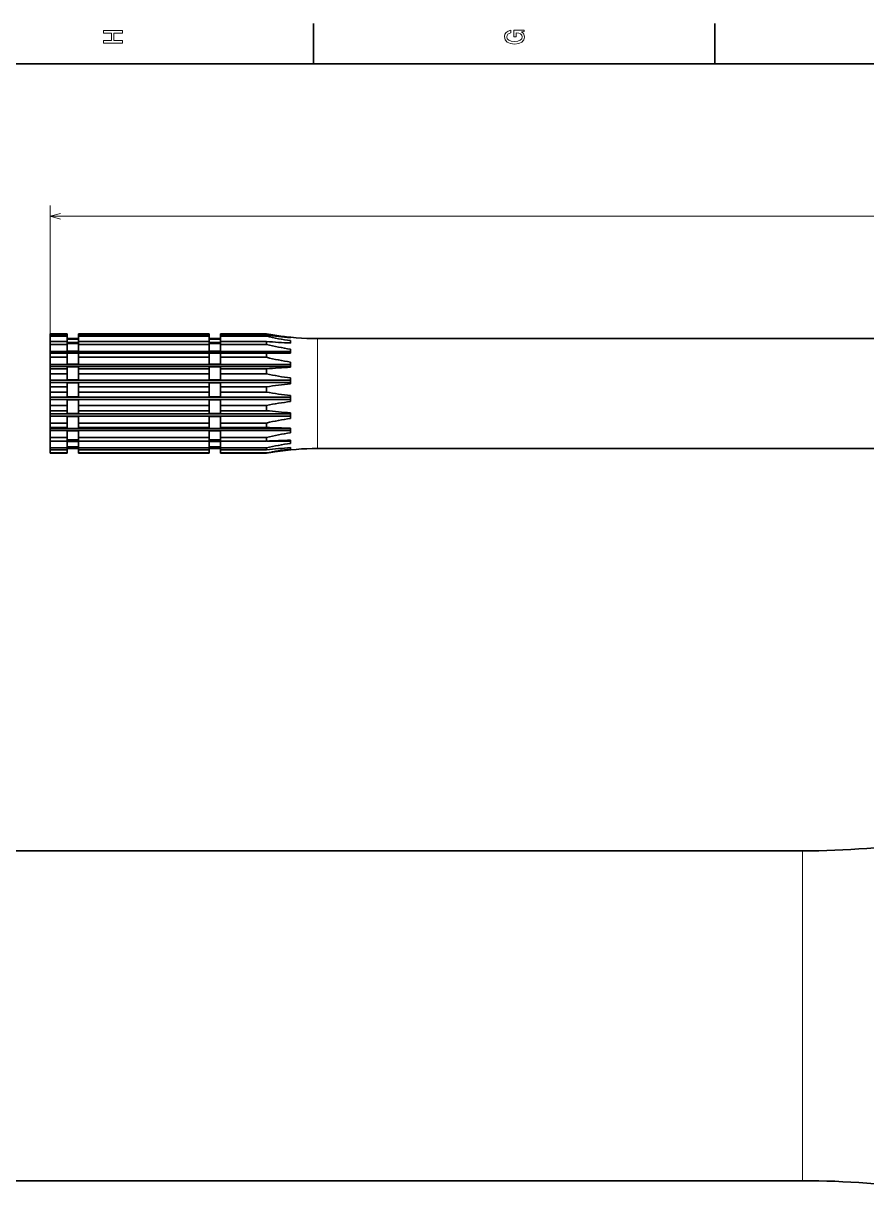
# Model space of a CAD drawing. Extents: x -898 to 594, y 0 to 420.
# Drawn here: x 20.8 to 176.7, y 201.7 to 417.5 of the extents above; entities that cross this region are included whole.
import ezdxf

# ---------------------------------------------------------------- set-up
doc = ezdxf.new("R2010")
doc.units = 0

msp = doc.modelspace()

# ---------------------------------------------------------------- linework, layer by layer
at = {"color": 7, "lineweight": 35, "ltscale": 0.1875}
for p, q in [((74.400002, 410), (74.400002, 417.5)), ((148.600006, 410), (148.600006, 417.5))]:
    msp.add_line(p, q, dxfattribs=at)
at = {"color": 7, "lineweight": 35}
for p, q in [((584, 410), (10, 410)), ((55.128174, 360.124023), (30.998169, 360.124023)), ((30.998169, 359.903381), (55.128174, 359.903381)), ((55.128174, 359.663818), (30.998169, 359.663818)), ((30.998169, 358.689941), (55.128174, 358.689941)), ((55.128174, 358.167389), (30.998169, 358.167389)), ((75.177307, 359.238098), (380.103027, 359.238098)), ((70.160156, 356.833435), (25.740173, 356.833435)), ((30.998169, 356.535645), (55.128174, 356.535645)), ((70.160156, 354.456116), (25.740173, 354.456116)), ((70.160156, 354.067413), (25.740173, 354.067413)), ((55.128174, 355.78125), (30.998169, 355.78125)), ((30.998169, 353.651337), (55.128174, 353.651337)), ((55.128174, 352.738953), (30.998169, 352.738953)), ((70.160156, 351.552338), (25.740173, 351.552338)), ((70.160156, 351.110809), (25.740173, 351.110809)), ((30.998169, 350.319397), (55.128174, 350.319397)), ((70.160156, 348.406403), (25.740173, 348.406403)), ((70.160156, 347.9552), (25.740173, 347.9552)), ((55.128174, 349.338318), (30.998169, 349.338318)), ((70.160156, 345.326202), (25.740173, 345.326202)), ((30.998169, 346.865906), (55.128174, 346.865906)), ((55.128174, 345.912201), (30.998169, 345.912201)), ((70.160156, 344.909515), (25.740173, 344.909515)), ((30.998169, 343.628998), (55.128174, 343.628998)), ((70.160156, 342.613251), (25.740173, 342.613251)), ((70.160156, 342.271912), (25.740173, 342.271912)), ((55.128174, 342.79599), (30.998169, 342.79599)), ((30.998169, 340.925476), (55.128174, 340.925476)), ((55.128174, 340.294708), (30.998169, 340.294708)), ((30.998169, 339.019989), (55.128174, 339.019989)), ((75.177307, 338.918091), (380.103027, 338.918091)), ((55.128174, 338.653198), (30.998169, 338.653198)), ((30.998169, 338.09903), (55.128174, 338.09903)), ((55.128174, 338.032166), (30.998169, 338.032166)), ((-749.94696, 264.551208), (164.830109, 264.551208)), ((-749.94696, 203.591217), (164.830109, 203.591217))]:
    msp.add_line(p, q, dxfattribs=at)
at = {"color": 7, "lineweight": 13}
for p, q in [((25.740173, 347.912201), (25.740173, 383.837219)), ((25.740173, 381.837219), (429.540161, 381.837219)), ((164.830109, 226.645828), (164.830109, 264.551208)), ((164.830109, 203.591217), (164.830109, 226.645828))]:
    msp.add_line(p, q, dxfattribs=at)
at = {"color": 7, "lineweight": 35, "ltscale": 0.005516}
for p, q in [((25.740173, 359.903381), (25.740173, 360.124023)), ((28.915161, 359.903381), (28.915161, 360.124023)), ((30.998169, 359.903381), (30.998169, 360.124023)), ((55.128174, 359.903381), (55.128174, 360.124023)), ((57.211151, 359.903381), (57.211151, 360.124023))]:
    msp.add_line(p, q, dxfattribs=at)
at = {"color": 7, "lineweight": 35, "ltscale": 0.079375}
for p, q in [((28.915161, 360.124023), (25.740173, 360.124023)), ((25.740173, 359.903381), (28.915161, 359.903381)), ((28.915161, 359.663818), (25.740173, 359.663818)), ((25.740173, 358.689941), (28.915161, 358.689941)), ((28.915161, 358.167389), (25.740173, 358.167389)), ((25.740173, 356.535645), (28.915161, 356.535645)), ((28.915161, 355.78125), (25.740173, 355.78125)), ((25.740173, 353.651337), (28.915161, 353.651337)), ((28.915161, 352.738953), (25.740173, 352.738953)), ((25.740173, 350.319397), (28.915161, 350.319397)), ((28.915161, 349.338318), (25.740173, 349.338318)), ((25.740173, 346.865906), (28.915161, 346.865906)), ((28.915161, 345.912201), (25.740173, 345.912201)), ((25.740173, 343.628998), (28.915161, 343.628998)), ((28.915161, 342.79599), (25.740173, 342.79599)), ((25.740173, 340.925476), (28.915161, 340.925476)), ((28.915161, 340.294708), (25.740173, 340.294708)), ((25.740173, 339.019989), (28.915161, 339.019989)), ((28.915161, 338.653198), (25.740173, 338.653198)), ((25.740173, 338.09903), (28.915161, 338.09903)), ((28.915161, 338.032166), (25.740173, 338.032166))]:
    msp.add_line(p, q, dxfattribs=at)
at = {"color": 7, "lineweight": 35, "ltscale": 0.005989}
for p, q in [((25.740173, 359.663818), (25.740173, 359.903381)), ((28.915161, 359.663818), (28.915161, 359.903381)), ((30.998169, 359.663818), (30.998169, 359.903381)), ((55.128174, 359.663818), (55.128174, 359.903381)), ((57.211151, 359.663818), (57.211151, 359.903381)), ((65.715149, 359.663818), (65.715149, 359.903381))]:
    msp.add_line(p, q, dxfattribs=at)
at = {"color": 7, "lineweight": 35, "ltscale": 0.024347}
for p, q in [((25.740173, 358.689941), (25.740173, 359.663818)), ((28.915161, 358.689941), (28.915161, 359.663818)), ((30.998169, 358.689941), (30.998169, 359.663818)), ((55.128174, 358.689941), (55.128174, 359.663818)), ((57.211151, 358.689941), (57.211151, 359.663818))]:
    msp.add_line(p, q, dxfattribs=at)
at = {"color": 7, "lineweight": 35, "ltscale": 0.013064}
for p, q in [((25.740173, 358.167389), (25.740173, 358.689941)), ((28.915161, 358.167389), (28.915161, 358.689941)), ((30.998169, 358.167389), (30.998169, 358.689941)), ((55.128174, 358.167389), (55.128174, 358.689941)), ((57.211151, 358.167389), (57.211151, 358.689941)), ((65.715149, 358.167389), (65.715149, 358.689941))]:
    msp.add_line(p, q, dxfattribs=at)
at = {"color": 7, "lineweight": 35, "ltscale": 0.033349}
msp.add_line((25.740173, 356.833435), (25.740173, 358.167389), dxfattribs=at)
at = {"color": 7, "lineweight": 35, "ltscale": 0.052075}
for p, q in [((28.915161, 359.227142), (30.998169, 359.227142)), ((28.915161, 359.208313), (30.998169, 359.208313)), ((28.915161, 359.157654), (30.998169, 359.157654)), ((28.915161, 358.521576), (30.998169, 358.521576)), ((30.998169, 358.451599), (28.915161, 358.451599)), ((28.915161, 358.297882), (30.998169, 358.297882)), ((28.915161, 356.910431), (30.998169, 356.910431)), ((28.915161, 356.535645), (30.998169, 356.535645)), ((28.915161, 354.532593), (30.998169, 354.532593)), ((28.915161, 354.043396), (30.998169, 354.043396)), ((28.915161, 351.62085), (30.998169, 351.62085)), ((28.915161, 351.065125), (30.998169, 351.065125)), ((28.915161, 348.460175), (30.998169, 348.460175)), ((28.915161, 347.892334), (30.998169, 347.892334)), ((28.915161, 345.360016), (30.998169, 345.360016)), ((28.915161, 344.835602), (30.998169, 344.835602)), ((28.915161, 342.62381), (30.998169, 342.62381)), ((28.915161, 342.194183), (30.998169, 342.194183)), ((28.915161, 340.519379), (30.998169, 340.519379)), ((30.998169, 340.300507), (28.915161, 340.300507)), ((28.915161, 340.226593), (30.998169, 340.226593)), ((28.915161, 339.252747), (30.998169, 339.252747)), ((30.998169, 339.188324), (28.915161, 339.188324)), ((28.915161, 339.125458), (30.998169, 339.125458)), ((28.915161, 338.929047), (30.998169, 338.929047))]:
    msp.add_line(p, q, dxfattribs=at)
at = {"color": 7, "lineweight": 35, "ltscale": 0.031424}
for p, q in [((28.915161, 356.910431), (28.915161, 358.167389)), ((30.998169, 356.910431), (30.998169, 358.167389)), ((55.128174, 356.910431), (55.128174, 358.167389)), ((57.211151, 356.910431), (57.211151, 358.167389))]:
    msp.add_line(p, q, dxfattribs=at)
at = {"color": 7, "lineweight": 35, "ltscale": 0.052074}
for p, q in [((55.128174, 359.227142), (57.211151, 359.227142)), ((55.128174, 359.208313), (57.211151, 359.208313)), ((55.128174, 359.157654), (57.211151, 359.157654)), ((55.128174, 358.521576), (57.211151, 358.521576)), ((57.211151, 358.451599), (55.128174, 358.451599)), ((55.128174, 358.297882), (57.211151, 358.297882)), ((55.128174, 356.910431), (57.211151, 356.910431)), ((55.128174, 356.535645), (57.211151, 356.535645)), ((55.128174, 354.532593), (57.211151, 354.532593)), ((55.128174, 354.043396), (57.211151, 354.043396)), ((55.128174, 351.62085), (57.211151, 351.62085)), ((55.128174, 351.065125), (57.211151, 351.065125)), ((55.128174, 348.460175), (57.211151, 348.460175)), ((55.128174, 347.892334), (57.211151, 347.892334)), ((55.128174, 345.360016), (57.211151, 345.360016)), ((55.128174, 344.835602), (57.211151, 344.835602)), ((55.128174, 342.62381), (57.211151, 342.62381)), ((55.128174, 342.194183), (57.211151, 342.194183)), ((55.128174, 340.519379), (57.211151, 340.519379)), ((57.211151, 340.300507), (55.128174, 340.300507)), ((55.128174, 340.226593), (57.211151, 340.226593)), ((55.128174, 339.252747), (57.211151, 339.252747)), ((57.211151, 339.188324), (55.128174, 339.188324)), ((55.128174, 339.125458), (57.211151, 339.125458)), ((55.128174, 338.929047), (57.211151, 338.929047))]:
    msp.add_line(p, q, dxfattribs=at)
at = {"color": 7, "lineweight": 35, "ltscale": 0.2126}
for p, q in [((65.715149, 360.124023), (57.211151, 360.124023)), ((57.211151, 359.903381), (65.715149, 359.903381)), ((65.715149, 359.663818), (57.211151, 359.663818)), ((57.211151, 358.689941), (65.715149, 358.689941)), ((65.715149, 358.167389), (57.211151, 358.167389)), ((57.211151, 356.535645), (65.715149, 356.535645)), ((65.715149, 355.78125), (57.211151, 355.78125)), ((57.211151, 353.651337), (65.715149, 353.651337)), ((65.715149, 352.738953), (57.211151, 352.738953)), ((57.211151, 350.319397), (65.715149, 350.319397)), ((65.715149, 349.338318), (57.211151, 349.338318)), ((57.211151, 346.865906), (65.715149, 346.865906)), ((65.715149, 345.912201), (57.211151, 345.912201)), ((57.211151, 343.628998), (65.715149, 343.628998)), ((65.715149, 342.79599), (57.211151, 342.79599)), ((57.211151, 340.925476), (65.715149, 340.925476)), ((65.715149, 340.294708), (57.211151, 340.294708)), ((57.211151, 339.019989), (65.715149, 339.019989)), ((65.715149, 338.653198), (57.211151, 338.653198)), ((57.211151, 338.09903), (65.715149, 338.09903)), ((65.715149, 338.032166), (57.211151, 338.032166))]:
    msp.add_line(p, q, dxfattribs=at)
at = {"color": 7, "lineweight": 35, "ltscale": 0.020599}
msp.add_line((70.160156, 358.451599), (69.336182, 358.451599), dxfattribs=at)
at = {"color": 7, "lineweight": 35, "ltscale": 0.002529}
msp.add_line((70.160156, 359.480316), (70.160156, 359.37915), dxfattribs=at)
at = {"color": 7, "lineweight": 35, "ltscale": 0.011163}
msp.add_line((70.160156, 358.86087), (70.160156, 358.414337), dxfattribs=at)
at = {"color": 7, "lineweight": 13, "ltscale": 0.315878}
msp.add_line((75.177307, 346.602966), (75.177307, 359.238098), dxfattribs=at)
at = {"color": 7, "lineweight": 35, "ltscale": 0.007445}
msp.add_line((25.740173, 356.535645), (25.740173, 356.833435), dxfattribs=at)
at = {"color": 7, "lineweight": 35, "ltscale": 0.01886}
for p, q in [((25.740173, 355.78125), (25.740173, 356.535645)), ((28.915161, 355.78125), (28.915161, 356.535645)), ((30.998169, 355.78125), (30.998169, 356.535645)), ((55.128174, 355.78125), (55.128174, 356.535645)), ((57.211151, 355.78125), (57.211151, 356.535645)), ((65.715149, 355.78125), (65.715149, 356.535645))]:
    msp.add_line(p, q, dxfattribs=at)
at = {"color": 7, "lineweight": 35, "ltscale": 0.111125}
msp.add_line((65.715149, 356.535645), (70.160156, 356.535645), dxfattribs=at)
at = {"color": 7, "lineweight": 35, "ltscale": 0.018704}
msp.add_line((70.160156, 357.283813), (70.160156, 356.535645), dxfattribs=at)
at = {"color": 7, "lineweight": 35, "ltscale": 0.033128}
msp.add_line((25.740173, 354.456116), (25.740173, 355.78125), dxfattribs=at)
at = {"color": 7, "lineweight": 35, "ltscale": 0.009718}
msp.add_line((25.740173, 354.067413), (25.740173, 354.456116), dxfattribs=at)
at = {"color": 7, "lineweight": 35, "ltscale": 0.010402}
msp.add_line((25.740173, 353.651337), (25.740173, 354.067413), dxfattribs=at)
at = {"color": 7, "lineweight": 35, "ltscale": 0.031216}
for p, q in [((28.915161, 354.532593), (28.915161, 355.78125)), ((30.998169, 354.532593), (30.998169, 355.78125)), ((55.128174, 354.532593), (55.128174, 355.78125)), ((57.211151, 354.532593), (57.211151, 355.78125))]:
    msp.add_line(p, q, dxfattribs=at)
at = {"color": 7, "lineweight": 35, "ltscale": 0.009801}
for p, q in [((28.915161, 353.651337), (28.915161, 354.043396)), ((30.998169, 353.651337), (30.998169, 354.043396)), ((55.128174, 353.651337), (55.128174, 354.043396)), ((57.211151, 353.651337), (57.211151, 354.043396))]:
    msp.add_line(p, q, dxfattribs=at)
at = {"color": 7, "lineweight": 35, "ltscale": 0.024414}
msp.add_line((70.160156, 354.903503), (70.160156, 353.926941), dxfattribs=at)
at = {"color": 7, "lineweight": 35, "ltscale": 0.02281}
for p, q in [((25.740173, 352.738953), (25.740173, 353.651337)), ((28.915161, 352.738953), (28.915161, 353.651337)), ((30.998169, 352.738953), (30.998169, 353.651337)), ((55.128174, 352.738953), (55.128174, 353.651337)), ((57.211151, 352.738953), (57.211151, 353.651337)), ((65.715149, 352.738953), (65.715149, 353.651337))]:
    msp.add_line(p, q, dxfattribs=at)
at = {"color": 7, "lineweight": 35, "ltscale": 0.029665}
msp.add_line((25.740173, 351.552338), (25.740173, 352.738953), dxfattribs=at)
at = {"color": 7, "lineweight": 35, "ltscale": 0.027953}
for p, q in [((28.915161, 351.62085), (28.915161, 352.738953)), ((30.998169, 351.62085), (30.998169, 352.738953)), ((55.128174, 351.62085), (55.128174, 352.738953)), ((57.211151, 351.62085), (57.211151, 352.738953))]:
    msp.add_line(p, q, dxfattribs=at)
at = {"color": 7, "lineweight": 35, "ltscale": 0.027734}
msp.add_line((70.160156, 351.952972), (70.160156, 350.843597), dxfattribs=at)
at = {"color": 7, "lineweight": 35, "ltscale": 0.011038}
msp.add_line((25.740173, 351.110809), (25.740173, 351.552338), dxfattribs=at)
at = {"color": 7, "lineweight": 35, "ltscale": 0.019785}
msp.add_line((25.740173, 350.319397), (25.740173, 351.110809), dxfattribs=at)
at = {"color": 7, "lineweight": 35, "ltscale": 0.024527}
for p, q in [((25.740173, 349.338318), (25.740173, 350.319397)), ((28.915161, 349.338318), (28.915161, 350.319397)), ((30.998169, 349.338318), (30.998169, 350.319397)), ((55.128174, 349.338318), (55.128174, 350.319397)), ((57.211151, 349.338318), (57.211151, 350.319397)), ((65.715149, 349.338318), (65.715149, 350.319397))]:
    msp.add_line(p, q, dxfattribs=at)
at = {"color": 7, "lineweight": 35, "ltscale": 0.018643}
for p, q in [((28.915161, 350.319397), (28.915161, 351.065125)), ((30.998169, 350.319397), (30.998169, 351.065125)), ((55.128174, 350.319397), (55.128174, 351.065125)), ((57.211151, 350.319397), (57.211151, 351.065125))]:
    msp.add_line(p, q, dxfattribs=at)
at = {"color": 7, "lineweight": 35, "ltscale": 0.023298}
msp.add_line((25.740173, 348.406403), (25.740173, 349.338318), dxfattribs=at)
at = {"color": 7, "lineweight": 35, "ltscale": 0.01128}
msp.add_line((25.740173, 347.9552), (25.740173, 348.406403), dxfattribs=at)
at = {"color": 7, "lineweight": 35, "ltscale": 0.027232}
msp.add_line((25.740173, 346.865906), (25.740173, 347.9552), dxfattribs=at)
at = {"color": 7, "lineweight": 35, "ltscale": 0.021954}
for p, q in [((28.915161, 348.460175), (28.915161, 349.338318)), ((30.998169, 348.460175), (30.998169, 349.338318)), ((55.128174, 348.460175), (55.128174, 349.338318)), ((57.211151, 348.460175), (57.211151, 349.338318))]:
    msp.add_line(p, q, dxfattribs=at)
at = {"color": 7, "lineweight": 35, "ltscale": 0.025661}
for p, q in [((28.915161, 346.865906), (28.915161, 347.892334)), ((30.998169, 346.865906), (30.998169, 347.892334)), ((55.128174, 346.865906), (55.128174, 347.892334)), ((57.211151, 346.865906), (57.211151, 347.892334))]:
    msp.add_line(p, q, dxfattribs=at)
at = {"color": 7, "lineweight": 35, "ltscale": 0.02834}
msp.add_line((70.160156, 348.721039), (70.160156, 347.587433), dxfattribs=at)
at = {"color": 7, "lineweight": 35, "ltscale": 0.011988}
for p, q in [((25.740173, 346.386383), (25.740173, 346.865906)), ((28.915161, 346.386383), (28.915161, 346.865906)), ((30.998169, 346.386383), (30.998169, 346.865906)), ((55.128174, 346.386383), (55.128174, 346.865906)), ((57.211151, 346.386383), (57.211151, 346.865906)), ((65.715149, 346.386383), (65.715149, 346.865906))]:
    msp.add_line(p, q, dxfattribs=at)
at = {"color": 7, "lineweight": 35, "ltscale": 0.011855}
for p, q in [((25.740173, 345.912201), (25.740173, 346.386383)), ((28.915161, 345.912201), (28.915161, 346.386383)), ((30.998169, 345.912201), (30.998169, 346.386383)), ((55.128174, 345.912201), (55.128174, 346.386383)), ((57.211151, 345.912201), (57.211151, 346.386383)), ((65.715149, 345.912201), (65.715149, 346.386383))]:
    msp.add_line(p, q, dxfattribs=at)
at = {"color": 7, "lineweight": 35, "ltscale": 0.01465}
msp.add_line((25.740173, 345.326202), (25.740173, 345.912201), dxfattribs=at)
at = {"color": 7, "lineweight": 35, "ltscale": 0.010417}
msp.add_line((25.740173, 344.909515), (25.740173, 345.326202), dxfattribs=at)
at = {"color": 7, "lineweight": 35, "ltscale": 0.013805}
for p, q in [((28.915161, 345.360016), (28.915161, 345.912201)), ((30.998169, 345.360016), (30.998169, 345.912201)), ((55.128174, 345.360016), (55.128174, 345.912201)), ((57.211151, 345.360016), (57.211151, 345.912201))]:
    msp.add_line(p, q, dxfattribs=at)
at = {"color": 7, "lineweight": 35, "ltscale": 0.026171}
msp.add_line((70.160156, 345.524048), (70.160156, 344.477203), dxfattribs=at)
at = {"color": 7, "lineweight": 13, "ltscale": 0.192122}
msp.add_line((75.177307, 338.918091), (75.177307, 346.602966), dxfattribs=at)
at = {"color": 7, "lineweight": 35, "ltscale": 0.032013}
for p, q in [((25.740173, 343.628998), (25.740173, 344.909515)), ((25.740173, 339.019989), (25.740173, 340.300507))]:
    msp.add_line(p, q, dxfattribs=at)
at = {"color": 7, "lineweight": 35, "ltscale": 0.020825}
for p, q in [((25.740173, 342.79599), (25.740173, 343.628998)), ((28.915161, 342.79599), (28.915161, 343.628998)), ((30.998169, 342.79599), (30.998169, 343.628998)), ((55.128174, 342.79599), (55.128174, 343.628998)), ((57.211151, 342.79599), (57.211151, 343.628998)), ((65.715149, 342.79599), (65.715149, 343.628998))]:
    msp.add_line(p, q, dxfattribs=at)
at = {"color": 7, "lineweight": 35, "ltscale": 0.030165}
for p, q in [((28.915161, 343.628998), (28.915161, 344.835602)), ((30.998169, 343.628998), (30.998169, 344.835602)), ((55.128174, 343.628998), (55.128174, 344.835602)), ((57.211151, 343.628998), (57.211151, 344.835602)), ((28.915161, 339.019989), (28.915161, 340.226593)), ((30.998169, 339.019989), (30.998169, 340.226593)), ((55.128174, 339.019989), (55.128174, 340.226593)), ((57.211151, 339.019989), (57.211151, 340.226593))]:
    msp.add_line(p, q, dxfattribs=at)
at = {"color": 7, "lineweight": 35, "ltscale": 0.004568}
msp.add_line((25.740173, 342.613251), (25.740173, 342.79599), dxfattribs=at)
at = {"color": 7, "lineweight": 35, "ltscale": 0.008533}
msp.add_line((25.740173, 342.271912), (25.740173, 342.613251), dxfattribs=at)
at = {"color": 7, "lineweight": 35, "ltscale": 0.033661}
msp.add_line((25.740173, 340.925476), (25.740173, 342.271912), dxfattribs=at)
at = {"color": 7, "lineweight": 35, "ltscale": 0.015769}
for p, q in [((25.740173, 340.294708), (25.740173, 340.925476)), ((28.915161, 340.294708), (28.915161, 340.925476)), ((30.998169, 340.294708), (30.998169, 340.925476)), ((55.128174, 340.294708), (55.128174, 340.925476)), ((57.211151, 340.294708), (57.211151, 340.925476)), ((65.715149, 340.294708), (65.715149, 340.925476))]:
    msp.add_line(p, q, dxfattribs=at)
at = {"color": 7, "lineweight": 35, "ltscale": 0.004305}
for p, q in [((28.915161, 342.62381), (28.915161, 342.79599)), ((30.998169, 342.62381), (30.998169, 342.79599)), ((55.128174, 342.62381), (55.128174, 342.79599)), ((57.211151, 342.62381), (57.211151, 342.79599))]:
    msp.add_line(p, q, dxfattribs=at)
at = {"color": 7, "lineweight": 35, "ltscale": 0.031718}
for p, q in [((28.915161, 340.925476), (28.915161, 342.194183)), ((30.998169, 340.925476), (30.998169, 342.194183)), ((55.128174, 340.925476), (55.128174, 342.194183)), ((57.211151, 340.925476), (57.211151, 342.194183))]:
    msp.add_line(p, q, dxfattribs=at)
at = {"color": 7, "lineweight": 35, "ltscale": 0.021441}
msp.add_line((70.160156, 342.674957), (70.160156, 341.817322), dxfattribs=at)
at = {"color": 7, "lineweight": 35, "ltscale": 0.00917}
for p, q in [((25.740173, 338.653198), (25.740173, 339.019989)), ((28.915161, 338.653198), (28.915161, 339.019989)), ((30.998169, 338.653198), (30.998169, 339.019989)), ((55.128174, 338.653198), (55.128174, 339.019989)), ((57.211151, 338.653198), (57.211151, 339.019989)), ((65.715149, 338.653198), (65.715149, 339.019989))]:
    msp.add_line(p, q, dxfattribs=at)
at = {"color": 7, "lineweight": 35, "ltscale": 0.108094}
msp.add_line((70.160156, 340.300507), (65.836395, 340.300507), dxfattribs=at)
at = {"color": 7, "lineweight": 35, "ltscale": 0.014612}
msp.add_line((70.160156, 340.452637), (70.160156, 339.868164), dxfattribs=at)
at = {"color": 7, "lineweight": 35, "ltscale": 0.006352}
msp.add_line((70.160156, 339.074646), (70.160156, 338.820557), dxfattribs=at)
at = {"color": 7, "lineweight": 35, "ltscale": 0.013854}
for p, q in [((25.740173, 338.09903), (25.740173, 338.653198)), ((28.915161, 338.09903), (28.915161, 338.653198)), ((30.998169, 338.09903), (30.998169, 338.653198)), ((55.128174, 338.09903), (55.128174, 338.653198)), ((57.211151, 338.09903), (57.211151, 338.653198))]:
    msp.add_line(p, q, dxfattribs=at)
at = {"color": 7, "lineweight": 35, "ltscale": 0.001672}
for p, q in [((25.740173, 338.032166), (25.740173, 338.09903)), ((28.915161, 338.032166), (28.915161, 338.09903)), ((30.998169, 338.032166), (30.998169, 338.09903)), ((55.128174, 338.032166), (55.128174, 338.09903)), ((57.211151, 338.032166), (57.211151, 338.09903)), ((65.715149, 338.032166), (65.715149, 338.09903))]:
    msp.add_line(p, q, dxfattribs=at)
at = {"color": 7, "lineweight": 13}
for points in [[(39.133213, 413.829987), (39.133213, 414.299011), (37.48912, 414.299011), (37.48912, 415.701019), (39.133213, 415.701019), (39.133213, 416.164978), (35.633213, 416.164978), (35.633213, 415.701019), (37.060448, 415.701019), (37.060448, 414.299011), (35.633213, 414.299011), (35.633213, 413.829987)], [(112.864197, 415.922913), (113.333214, 416.008667), (113.333214, 416.260803), (111.442001, 416.260803), (111.442001, 414.984863), (111.870674, 414.984863), (111.870674, 415.771606), (111.90094, 415.771606), (112.364914, 415.71109), (112.707855, 415.549713), (112.924713, 415.302612), (112.995316, 414.994965), (112.904541, 414.652039), (112.632202, 414.384735), (112.183357, 414.213257), (111.568085, 414.15274), (110.957855, 414.208221), (110.509003, 414.3797), (110.236671, 414.652039), (110.140854, 415.020172), (110.191284, 415.272339), (110.332497, 415.479126), (110.569527, 415.630402), (110.887245, 415.716156), (110.887245, 416.215424), (110.403099, 416.08429), (110.039986, 415.837189), (109.818085, 415.489197), (109.737396, 415.050446), (109.863472, 414.475525), (110.231628, 414.041779), (110.8116, 413.764404), (111.583214, 413.668579), (112.359871, 413.764404), (112.939842, 414.041779), (113.307999, 414.450287), (113.429039, 414.964691), (113.388687, 415.252167), (113.287827, 415.509369), (113.111313, 415.731262)]]:
    msp.add_lwpolyline(points, close=True, dxfattribs=at)
msp.add_lwpolyline([(27.672028, 382.354858), (25.740173, 381.837219), (27.672028, 381.31958)], dxfattribs=at)
at = {"color": 7, "lineweight": 35}
for centre, radius, start, end in [((75.754974, 484.549164), 126.258934, 265.439159, 267.46026), ((76.320557, 417.271362), 58.123075, 259.486663, 261.076287), ((75.830048, 426.511627), 67.371667, 261.365231, 265.172345), ((75.972931, 403.701996), 45.216679, 256.88794, 262.613906), ((76.025421, 398.370331), 41.503496, 255.616159, 261.875679), ((75.704132, 413.235138), 54.039995, 261.058105, 264.111644), ((75.177307, 410.038086), 50.800002, 261.084627, 269.999997), ((75.746216, 227.931885), 126.118927, 92.538579, 94.56192), ((76.020966, 396.235291), 41.745654, 255.707717, 261.92933), ((75.960938, 397.677368), 46.091249, 257.156325, 262.769846), ((75.826111, 283.744324), 67.338268, 94.826679, 98.635684), ((75.867981, 406.087738), 57.650198, 259.856743, 264.317943), ((75.922791, 298.077332), 49.844665, 96.638967, 101.817077), ((75.776764, 435.423584), 90.074943, 263.586539, 266.425008), ((76.000854, 301.839447), 43.036323, 97.800085, 103.827427), ((75.71637, 628.221069), 285.600196, 267.993192, 268.88527), ((76.030945, 301.075562), 41.163003, 98.199727, 104.513335), ((75.738617, 120.961502), 219.562055, 91.455885, 92.61658), ((75.792877, 256.074738), 83.190957, 93.882378, 96.957862), ((75.924927, 289.297577), 49.857704, 96.63967, 101.816421), ((76.001831, 297.225494), 43.041355, 97.800447, 103.827085), ((75.177307, 288.118103), 50.800002, 90.000003, 98.915373), ((76.320557, 280.884827), 58.123075, 98.923713, 100.513337), ((164.830109, 416.951202), 152.399995, 269.999997, 278.915375), ((164.830109, 51.191219), 152.399995, 81.084625, 90.000003)]:
    msp.add_arc(centre, radius, start, end, dxfattribs=at)

doc.saveas('drawing.dxf')
